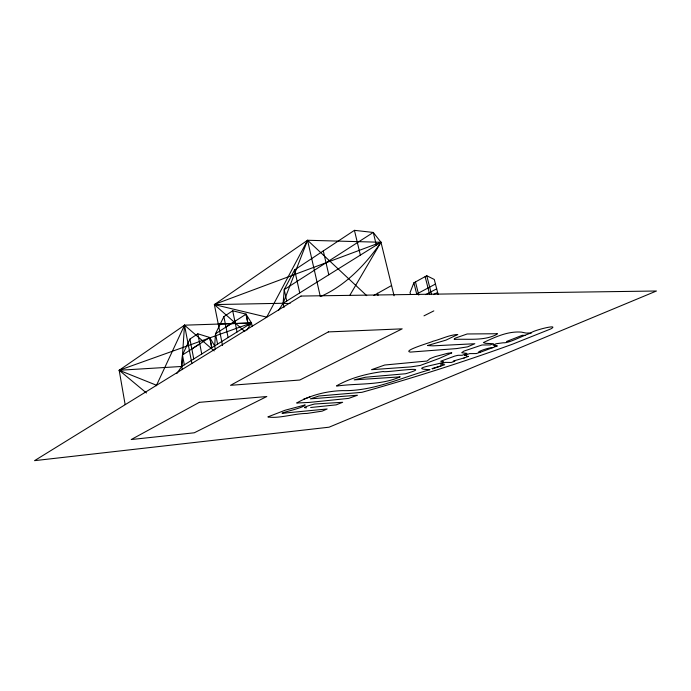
<?xml version="1.0" encoding="UTF-8"?>
<svg xmlns="http://www.w3.org/2000/svg" width="691" height="691" viewBox="0 0 691 691"><rect width="100%" height="100%" fill="white"/><g stroke="black" fill="none" stroke-linecap="round" stroke-linejoin="round"><path stroke-width="1.04" d="M215.272 349.119L214.659 345.932L215.514 333.727L223.875 316.616L232.737 310.76L246.013 314.146L251.498 322.973L252.155 326.126M464.983 355.528C467.755 355.399 466.019 356.867 468.498 356.366L463.886 358.076M284.027 307.417L283.129 303.263L284.226 289.615L294.616 269.861L354.44 230.345L373.27 232.444L380.983 242.265L394.086 295.783M156.529 385.258L119.172 370.272L125.149 404.58M191.865 363.397L184.523 325.176L251.498 322.973L246.799 330.117M278.508 310.466L283.129 303.263L307.564 240.269L380.983 242.265L349.793 295.377M438.111 294.401L434.293 279.475L426.762 275.735L413.883 282.8L410.048 292.561L410.489 294.34M201.737 353.991L197.851 333.805L209.736 337.476L214.651 345.941M156.278 385.777L184.523 325.176L214.219 350.924M189.939 339.108L182.467 354.984L181.724 366.455L182.303 369.581M176.81 373.563L181.716 366.463L251.498 322.973L218.762 324.053M222.545 345.474L214.365 304.584L307.564 240.269L366.722 295.653M197.807 333.831L189.921 339.039L193.756 358.957M191.839 348.92L199.785 343.824M226 327.05L234.888 321.289L237.065 331.965M248.276 324.977L246.039 314.189L215.523 333.77L217.57 344.118M244.873 331.533L214.365 304.584L283.129 303.263L380.983 242.265L214.884 304.23M373.84 295.463L391.572 285.521M435.46 284.044L416.699 294.046L413.883 282.8M425.682 294.625L436.686 288.829M433.447 294.599L437.61 292.431M423.98 315.847L433.827 310.898M531.034 333.045C525.048 332.829 528.814 333.71 521.558 332.138C508.023 330.972 495.3 337.001 483.38 342.581L485.548 343.315L493.4 343.703L490.152 344.939L482.033 344.982L463.842 351.123L461.718 352.73L466.978 353.412L462.141 355.295L457.978 355.304L454.747 356.098L440.677 361.238L443.795 362.006C437.964 364.779 407.232 368.804 429.975 369.65L428.964 369.961C400.625 377.934 372.751 391.374 342.771 390.622C326.791 390.994 310.44 395.131 296.664 403.008L309.283 402.43L348.661 398.387L357.454 395.243L310.406 398.854L318.888 396.012L361.911 392.324C412.639 378.072 462.927 362.205 512.446 344.213L550.822 328.907C560.962 323.233 530.774 331.041 531.034 333.045C523.191 335.316 509.008 343.444 503.16 342.788L496.293 343.712L493.581 344.774M464.663 355.39L469.699 353.602L476.341 353.567L480.21 352.229M492.813 347.677C489.936 347.003 473.413 352.902 480.28 352.272L497.356 345.915L494.583 346.061L495.818 345.396L493.037 345.016M251.498 322.973L119.172 370.272L146.457 392.989M303.574 399.199L310.319 396.824M432.514 368.83L444.684 364.736L440.547 364.174L445.427 362.378L451.24 362.464L454.816 361.263L453.253 361.281L454.833 360.607L464.335 357.86M524.987 335.42L522.275 335.29L506.529 341.501L509.569 341.44M440.97 365.919L431.987 368.605L433.205 368.605M306.545 407.785C299.108 408.234 314.198 403.95 314.802 404.002L342.658 402.292L336.18 404.866L310.665 407.5M214.365 304.584L266.726 317.143L307.564 240.269L320.304 296.508M234.897 321.341L232.694 310.786M426.762 275.735L431.555 294.573M425.129 276.625L429.681 294.547M415.472 281.928L418.772 295.074M376.362 245.15L373.27 232.444L284.226 289.615L286.713 301.026M377.467 293.191L378.003 295.42M354.44 230.345L360.356 255.126M323.302 250.911L328.795 274.793M294.616 269.861L299.73 292.915M246.013 314.146L248.259 324.986M223.875 316.616L228.099 337.554M209.736 337.433L211.766 347.737L209.753 337.476L182.467 354.993L184.324 364.839M380.983 242.265A226.398 126.323 -82.8 0 1 321.22 296.223M290.047 303.461A226.398 126.323 -82.8 0 1 283.129 303.263M184.523 325.176L181.716 366.463L119.172 370.272L184.523 325.176M427.53 345.535L432.937 345.854L474.812 343.729L467.582 346.847L456.509 348.592L410.419 352.099C401.143 350.873 434.285 341.423 432.773 341.285C441.048 339.29 449.254 334.815 457.788 334.504L445.989 340.119L427.53 345.535M304.99 404.986C304.481 408.251 268.125 415.343 287.992 412.734L327.145 408.986L322.084 411.162L306.821 413.46C295.152 413.322 278.456 418.945 267.866 416.906L285.124 410.229L304.99 404.986M451.698 352.876L439.182 358.439L420.188 365.479L410.635 366.921L371.542 369.685L384.697 365.021L427.081 361.03L430.061 358.629L435.054 356.677L447.958 353.231L451.698 352.876M399.977 376.897C380.378 385.699 357.618 383.039 336.776 386.079L336.465 385.88C350.639 377.77 367.197 373.572 383.419 371.499C383.911 373.14 437.42 364.451 405.582 373.753L365.548 377.226L354.181 379.86L399.977 376.897M497.192 333.736L496.898 334.358C483.933 341.181 468.386 338.659 454.263 339.428L454.281 338.771L455.576 338.037L467.159 333.978L497.192 333.736M301.026 296.059L34.55 460.655L329.08 427.193L656.45 291.006L301.026 296.059M199.319 402.352L131.221 439.536L194.266 432.791L266.812 396.522L199.319 402.352M328.329 331.913L230.518 385.319L299.79 380.033L402.179 328.847L328.329 331.913"/></g></svg>
